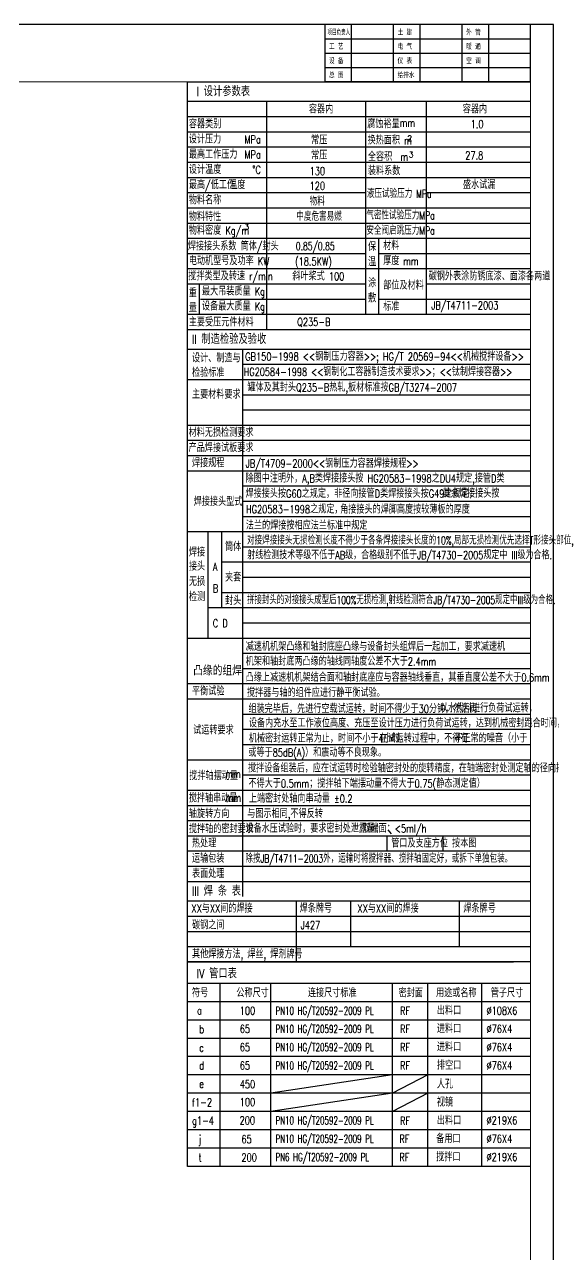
# Model space of a CAD drawing. Extents: x 13059 to 21969, y 2463 to 15078.
# Drawn here: x 18501 to 21969, y 7013 to 15078 of the extents above; entities that cross this region are included whole.
import ezdxf
from ezdxf.enums import TextEntityAlignment as Align

# ---------------------------------------------------------------- set-up
doc = ezdxf.new("R2010")
doc.units = 0
doc.header["$LTSCALE"] = 8
for name, color, linetype in [('1', 1, 'Continuous'), ('BZCC', 7, 'Continuous'), ('K1', 4, 'Continuous')]:
    doc.layers.add(name, color=color, linetype=linetype)
doc.styles.add('hzfs', font='simplex.shx', dxfattribs={"width": 0.7, "bigfont": 'hzfs.shx'})
doc.styles.add('ST', font='', dxfattribs={"width": 0.75})
doc.styles.get("Standard").update_dxf_attribs({"font": 'txt', "width": 0.7, "bigfont": 'hztxt.shx'})
doc.styles.get('ST').set_extended_font_data('SimSun')

msp = doc.modelspace()

# ---------------------------------------------------------------- linework, layer by layer
for p, q in [((21968.7, 15078.3), (13058.7, 15078.3)), ((21968.7, 2463.3), (21968.7, 15078.3)), ((19568.7, 14375.6), (21818.7, 14375.6)), ((20737.2, 13876.8), (21818.7, 13876.8)), ((19646.6, 13378.1), (19646.6, 13178.6)), ((19791.7, 11753.6), (19791.7, 11254.8)), ((20883.9, 9796.8), (20903.9, 9772)), ((20637.4, 9331.1), (20637.4, 9031.8)), ((20913.4, 8189.9), (20116.1, 8069.9)), ((21146.3, 8189.9), (20913.4, 8069.9)), ((20913.4, 8069.7), (20116.1, 7949.7)), ((21146.3, 8069.7), (20913.4, 7949.7))]:
    msp.add_line(p, q)
at = {"color": 7}
for p, q in [((21818.7, 15078.3), (20468.7, 15078.3)), ((20468.7, 15078.3), (20468.7, 14703.3)), ((20642.6, 15078.3), (20642.6, 14703.3)), ((20918.7, 15078.3), (20918.7, 14703.3)), ((21092.6, 15078.3), (21092.6, 14703.3)), ((21368.7, 15078.3), (21368.7, 14703.3)), ((21542.6, 15078.3), (21542.6, 14703.3)), ((20468.7, 14984.6), (21818.7, 14984.6)), ((20468.7, 14890.8), (21818.7, 14890.8)), ((20468.7, 14797.1), (21818.7, 14797.1))]:
    msp.add_line(p, q, dxfattribs=at)
at = {"color": 1}
for p, q in [((19568.7, 14703.3), (21818.7, 14703.3)), ((19568.7, 8832.3), (19568.7, 14703.3)), ((19568.7, 13078.8), (21818.7, 13078.8)), ((19568.7, 9459.3), (21818.7, 9459.3)), ((21818.7, 8932.1), (19568.7, 8932.1)), ((19568.7, 8932.1), (21706.2, 8932.1)), ((19568.7, 7589.9), (19568.7, 8932.1)), ((21818.7, 7589.9), (19568.7, 7589.9))]:
    msp.add_line(p, q, dxfattribs=at)
at = {"layer": '1', "color": 7}
for p, q in [((19568.7, 14575.1), (21818.7, 14575.1)), ((20087, 14575.1), (20087, 13078.8)), ((20737.2, 14575.1), (20737.2, 13477.8)), ((21133.3, 14575.1), (21133.3, 13178.6)), ((19568.7, 14475.3), (21706.2, 14475.3)), ((19568.7, 14475.3), (21818.7, 14475.3)), ((19568.7, 14275.8), (21818.7, 14275.8)), ((19568.7, 14176.1), (21818.7, 14176.1)), ((19568.7, 14076.3), (20737.2, 14076.3)), ((19568.7, 14076.3), (20737.2, 14076.3)), ((20737.2, 14076.3), (21706.2, 14076.3)), ((20822.7, 14076.3), (21818.7, 14076.3)), ((19568.7, 13976.6), (20737.2, 13976.6)), ((21133.3, 13976.6), (21818.7, 13976.6)), ((19568.7, 13876.8), (20737.2, 13876.8)), ((19568.7, 13777.1), (20737.2, 13777.1)), ((20737.2, 13777.1), (21818.7, 13777.1)), ((19568.7, 13677.3), (20737.2, 13677.3)), ((20737.2, 13677.3), (21818.7, 13677.3)), ((20822.7, 13677.3), (20822.7, 13378.1)), ((19568.7, 13577.6), (20737.2, 13577.6)), ((20822.7, 13577.6), (21818.7, 13577.6)), ((21107.7, 13577.6), (21818.7, 13577.6)), ((19568.7, 13477.8), (20737.2, 13477.8)), ((19568.7, 13477.8), (20737.2, 13477.8)), ((19568.7, 13477.8), (20737.2, 13477.8)), ((20737.2, 13477.8), (21818.7, 13477.8)), ((20737.2, 13477.8), (21818.7, 13477.8)), ((20737.2, 13477.8), (20737.2, 13178.6)), ((20822.7, 13477.8), (20822.7, 13178.6)), ((19568.7, 13378.1), (20737.2, 13378.1)), ((19568.7, 13378.1), (20737.2, 13378.1)), ((21133.3, 13378.1), (21818.7, 13378.1)), ((19653.9, 13278.3), (20737.2, 13278.3)), ((20822.7, 13278.3), (21818.7, 13278.3)), ((19568.7, 13178.6), (21818.7, 13178.6)), ((19568.7, 12950.6), (21818.7, 12950.6)), ((19929.3, 12950.6), (19929.3, 9359.6)), ((19929.3, 12850.8), (21818.7, 12850.8)), ((19568.7, 12751.1), (21818.7, 12751.1)), ((19929.3, 12651.3), (21818.7, 12651.3)), ((19929.3, 12551.6), (21818.7, 12551.6)), ((19568.7, 12451.8), (21706.2, 12451.8)), ((19568.7, 12451.8), (21706.2, 12451.8)), ((19568.7, 12451.8), (21818.7, 12451.8)), ((19929.3, 12451.8), (21706.2, 12451.8)), ((19568.7, 12352.1), (21818.7, 12352.1)), ((19568.7, 12252.3), (21818.7, 12252.3)), ((19568.7, 12152.6), (21706.2, 12152.6)), ((19568.7, 12152.6), (21818.7, 12152.6)), ((19929.3, 12052.8), (21818.7, 12052.8)), ((19929.3, 11953.1), (21818.7, 11953.1)), ((19929.3, 11853.3), (21818.7, 11853.3)), ((19568.7, 11753.6), (21818.7, 11753.6)), ((19703.2, 11753.6), (19703.2, 11055.3)), ((19929.3, 11653.8), (21818.7, 11653.8)), ((19791.7, 11554.1), (21818.7, 11554.1)), ((19929.3, 11454.3), (21818.7, 11454.3)), ((19929.3, 11454.3), (21818.7, 11454.3)), ((19791.7, 11354.6), (21818.7, 11354.6)), ((19703.2, 11254.8), (21818.7, 11254.8)), ((19703.2, 11254.8), (21818.7, 11254.8)), ((19929.3, 11155.1), (21818.7, 11155.1)), ((19568.7, 11055.3), (21818.7, 11055.3)), ((19929.3, 10955.6), (21818.7, 10955.6)), ((19929.3, 10855.8), (21818.7, 10855.8)), ((19568.7, 10756.1), (21818.7, 10756.1)), ((19929.3, 10756.1), (21818.7, 10756.1)), ((19568.7, 10656.3), (21818.7, 10656.3)), ((19929.3, 10556.6), (21818.7, 10556.6)), ((19929.3, 10456.8), (21818.7, 10456.8)), ((19929.3, 10357.1), (21818.7, 10357.1)), ((19568.7, 10257.3), (21818.7, 10257.3)), ((19929.3, 10157.6), (21818.7, 10157.6)), ((19568.7, 10057.8), (21818.7, 10057.8)), ((19568.7, 9958.1), (21818.7, 9958.1)), ((19568.7, 9858.3), (21818.7, 9858.3)), ((19568.7, 9758.6), (21818.7, 9758.6)), ((19568.7, 9758.6), (21818.7, 9758.6)), ((20875.3, 9758.6), (20875.3, 9658.8)), ((21243.4, 9758.6), (21243.4, 9658.8)), ((19568.7, 9658.8), (21818.7, 9658.8)), ((19568.7, 9559.1), (21818.7, 9559.1)), ((19568.7, 9459.3), (21818.7, 9459.3)), ((19568.7, 9459.3), (21818.7, 9459.3)), ((19568.7, 9331.1), (21818.7, 9331.1)), ((20281.2, 9331.1), (20281.2, 8932.1)), ((21349.9, 9331.1), (21349.9, 9031.8)), ((19568.7, 9231.3), (21818.7, 9231.3)), ((19568.7, 9131.6), (21818.7, 9131.6)), ((19568.7, 9031.8), (21818.7, 9031.8)), ((19568.7, 9031.8), (21706.2, 9031.8)), ((21818.7, 8789.6), (19568.7, 8789.6)), ((19782.4, 7589.9), (19782.4, 8789.6)), ((20116.1, 7589.9), (20116.1, 8789.6)), ((20913.4, 7589.9), (20913.4, 8789.6)), ((21146.3, 7589.9), (21146.3, 8789.6)), ((21499.8, 7589.9), (21499.8, 8789.6)), ((21818.7, 8669.6), (19568.7, 8669.6)), ((21818.7, 8669.6), (19568.7, 8669.6)), ((21818.7, 8549.9), (19568.7, 8549.9)), ((21818.7, 8429.9), (19568.7, 8429.9)), ((21818.7, 8309.9), (19568.7, 8309.9)), ((21818.7, 8309.9), (19568.7, 8309.9)), ((21818.7, 8309.9), (19568.7, 8309.9)), ((21818.7, 8189.9), (19568.7, 8189.9)), ((21818.7, 8189.9), (19568.7, 8189.9)), ((21818.7, 8069.9), (19568.7, 8069.9)), ((21818.7, 8069.9), (19568.7, 8069.9)), ((21818.7, 7949.9), (19568.7, 7949.9)), ((21818.7, 7829.9), (19568.7, 7829.9)), ((21818.7, 7709.9), (19568.7, 7709.9))]:
    msp.add_line(p, q, dxfattribs=at)
at = {"layer": 'BZCC'}
msp.add_line((21818.7, 14703.3), (20468.7, 14703.3), dxfattribs=at)
msp.add_line((21818.7, 14703.3), (20468.7, 14703.3), dxfattribs=at)
at = {"layer": 'K1', "color": 7}
msp.add_line((21818.7, 14703.3), (21818.7, 15078.3), dxfattribs=at)
at = {"layer": 'K1', "const_width": 6}
msp.add_lwpolyline([(13208.7, 2613.3), (13208.7, 14703.3), (21818.7, 14703.3), (21818.7, 2613.3)], close=True, dxfattribs=at)

# ---------------------------------------------------------------- texts
for s, height, style, width, p in [('项目负责人', 35.16, 'ST', 0.6, (20487.9, 15012.7)), ('土 建', 35.16, 'ST', 0.75, (20946.8, 15012.7)), ('外 管', 35.16, 'ST', 0.75, (21396.8, 15012.7)), ('工 艺', 35.16, 'ST', 0.75, (20496.8, 14919)), ('电 气', 35.16, 'ST', 0.75, (20946.8, 14919)), ('暖 通', 35.16, 'ST', 0.75, (21396.8, 14919)), ('设 备', 35.16, 'ST', 0.75, (20496.8, 14825.2)), ('仪 表', 35.16, 'ST', 0.75, (20946.8, 14825.2)), ('空 调', 35.16, 'ST', 0.75, (21396.8, 14825.2)), ('总 图', 35.16, 'ST', 0.75, (20496.8, 14731.5)), ('给排水', 35.16, 'ST', 0.75, (20946.8, 14731.5)), ('常压', 52.5, 'hzfs', 0.75, (20379.6, 14293.5)), ('常压', 52.5, 'hzfs', 0.75, (20379.6, 14193.8)), ('27.8', 52.5, 'hzfs', 0.75, (21390.5, 14193.8)), ('130', 52.5, 'hzfs', 0.75, (20370.2, 14091.4)), ('120', 52.5, 'hzfs', 0.75, (20370.2, 13994.6)), ('盛水试漏', 52.5, 'hzfs', 0.75, (21375.6, 14001)), ('(18.5KW)', 52.5, 'hzfs', 0.75, (20274.5, 13498.3)), ('斜叶桨式 100', 52.5, 'hzfs', 0.75, (20256.7, 13401))]:
    msp.add_text(s, height=height, dxfattribs=dict(style=style, width=width)).set_placement(p)
at = {"style": 'hzfs'}
for s, height, width, p in [(' I 设计参数表', 60, 0.75, (19598.7, 14639.2)), ('容器内', 52.5, 0.75, (20365.3, 14522.6)), ('容器内', 52.5, 0.75, (21374.3, 14522.6)), ('容器类别', 52.5, 0.75, (19577.9, 14425.5)), ('腐蚀裕量', 52.5, 0.75, (20747.9, 14425.5)), ('1.0', 52.5, 0.75, (21426, 14425.5)), ('设计压力', 52.5, 0.75, (19577.9, 14325.7)), ('换热面积 m', 52.5, 0.75, (20749.9, 14319.3)), ('最高工作压力', 52.5, 0.75, (19577.9, 14226)), ('全容积  m', 52.5, 0.75, (20752.1, 14211)), ('设计温度', 52.5, 0.75, (19577.9, 14126.2)), ('装料系数', 52.5, 0.75, (20752.1, 14118.2)), ('最高/低工作', 52.5, 0.75, (19577.9, 14026.5)), ('温度', 52.5, 0.75, (19842.2, 14026)), ('物料名称', 52.5, 0.75, (19577.9, 13926.7)), ('液压试验压力 MPa', 52.5, 0.7, (20745.8, 13969.2)), ('物料', 52.5, 0.7, (20370, 13918.8)), ('物料特性', 52.5, 0.75, (19577.9, 13817.9)), ('中度危害易燃', 52.5, 0.7, (20282.9, 13819.1)), ('气密性试验压力MPa', 52.5, 0.7, (20742.1, 13827)), ('物料密度 Kg/m', 52.5, 0.75, (19577.9, 13727.2)), ('安全阀启跳压力MPa', 52.5, 0.7, (20742.1, 13727.2)), ('焊接接头系数 筒体/封头', 52.5, 0.75, (19571.5, 13624.3)), ('0.85/0.85', 52.5, 0.7, (20279.3, 13625.2)), ('材料', 52.5, 0.75, (20852.7, 13627.5)), ('电动机型号及功率 KW', 52.5, 0.75, (19577.9, 13527.7)), ('厚度', 52.5, 0.75, (20852.7, 13527.7)), ('搅拌类型及转速 r/min', 52.5, 0.75, (19574.4, 13428)), ('部位及材料', 52.5, 0.75, (20852.7, 13367.7)), ('碳钢外表涂防锈底漆、面漆各两道', 52.5, 0.75, (21151, 13427.6)), ('最大吊装质量 Kg', 52.5, 0.75, (19664.1, 13328.8)), ('设备最大质量 Kg', 52.5, 0.75, (19664.1, 13230.4)), ('标准', 52.5, 0.75, (20852.7, 13228.5)), ('JB/T4711-2003', 52.5, 0.75, (21167.6, 13236.9)), ('主要受压元件材料', 52.5, 0.75, (19577.9, 13125.6)), ('Q235-B', 52.5, 0.75, (20288.7, 13128.2)), ('II 制造检验及验收', 60, 0.75, (19598.7, 13014.7)), ('设计、制造与', 52.5, 0.75, (19598.7, 12890.2)), ('GB150-1998 <<钢制压力容器>>; HG/T 20569-94<<机械搅拌设备>> ', 52.5, 0.75, (19947.6, 12900.7)), ('检验标准', 52.5, 0.75, (19598.7, 12795.2)), (' HG20584-1998 <<钢制化工容器制造技术要求>>；<<钛制焊接容器>>', 52.5, 0.741396, (19911.3, 12800.6)), ('主要材料要求', 52.5, 0.75, (19598.7, 12652.1)), ('罐体及其封头Q235-B热轧,板材标准按GB/T3274-2007', 52.5, 0.75, (19962.2, 12698.6)), ('材料无损检测要求', 52.5, 0.75, (19576.4, 12402)), ('产品焊接试板要求', 52.5, 0.75, (19576.4, 12302.2)), ('焊接规程', 52.5, 0.75, (19598.7, 12202.5)), ('JB/T4709-2000<<钢制压力容器焊接规程>>', 52.5, 0.75, (19951, 12199.8)), ('除图中注明外，A,B类焊接接头按 HG20583-1998之DU4规定,接管D类', 52.5, 0.75, (19949.6, 12102)), ('焊接接头按G60之规定，非径向接管D类焊接接头按G49之规定；', 52.5, 0.75, (19949.6, 12002.2)), ('其余焊接接头按 ', 52.5, 0.75, (21242.9, 12003.2)), ('焊接接头型式', 52.5, 0.75, (19610.2, 11949)), ('HG20583-1998之规定，', 52.5, 0.75, (19952.7, 11899.7)), ('角接接头的焊脚高度按较薄板的厚度', 52.5, 0.75, (20570.4, 11898.2)), ('法兰的焊接按相应法兰标准中规定', 52.5, 0.75, (19951.9, 11793.2)), ('对接焊接接头无损检测长度不得少于各条焊接接头长度的10%,局部无损检测优先选择T形接头部位,', 52.5, 0.7, (19959.5, 11695.4)), ('焊接', 52.5, 0.75, (19578.5, 11617.1)), ('筒体', 52.5, 0.75, (19815.7, 11653.8)), ('射线检测技术等级不低于AB级，合格级别不低于JB/T4730-2005规定中 III级为合格.', 52.5, 0.739816, (19961.1, 11599.4)), ('接头', 52.5, 0.75, (19578.5, 11524.1)), ('A', 52.5, 0.75, (19735, 11521.2)), ('无损', 52.5, 0.75, (19578.5, 11424.3)), ('夹套', 52.5, 0.75, (19815.7, 11452.6)), ('B', 52.5, 0.75, (19735, 11380.5)), ('检测', 52.5, 0.75, (19578.5, 11324.4)), ('封头', 52.5, 0.75, (19815.7, 11299.4)), ('拼接封头的对接接头成型后100%无损检测,射线检测符合JB/T4730-2005规定中III级为合格. ', 52.5, 0.69, (19959.3, 11304.7)), ('C D', 52.5, 0.75, (19735, 11152.1)), ('减速机机架凸缘和轴封底座凸缘与设备封头组焊后一起加工，要求减速机', 52.5, 0.75, (19951, 10998.5)), ('机架和轴封底两凸缘的轴线同轴度公差不大于2.4mm', 52.5, 0.75, (19951, 10901.7)), ('凸缘的组焊', 65.62, 0.75, (19606.2, 10842.6)), ('凸缘上减速机机架结合面和轴封底座应与容器轴线垂直，其垂直度公差不大于0.6mm', 52.5, 0.75, (19951, 10796.1)), ('平衡试验', 52.5, 0.75, (19598.7, 10706.2)), ('搅拌器与轴的组件应进行静平衡试验。', 52.5, 0.75, (19959.3, 10696.5)), ('组装完毕后，先进行空载试运转，时间不得少于30分钟，然后再', 52.5, 0.75, (19969, 10590.7)), ('以水代料进行负荷试运转，', 52.5, 0.75, (21222.2, 10595.4)), ('设备内充水至工作液位高度、充压至设计压力进行负荷试运转，达到机械密封跑合时间，直到', 52.5, 0.75, (19971.5, 10496.7)), ('试运转要求', 52.5, 0.75, (19606.2, 10450.6)), ('机械密封运转正常为止，时间不小于4小时。', 52.5, 0.75, (19971.5, 10397)), ('在试运转过程中，不得有', 52.5, 0.75, (20827.5, 10396.5)), ('不正常的噪音（小于', 52.5, 0.75, (21319.3, 10397.6)), ('或等于85dB(A)）和震动等不良现象。', 52.5, 0.75, (19968.2, 10303.9)), ('搅拌轴摆动量', 52.5, 0.75, (19580.8, 10150.9)), ('搅拌设备组装后，应在试运转时检验轴密封处的旋转精度，在轴端密封处测定轴的径向摆动量 ', 52.5, 0.75, (19965.9, 10201.2)), ('不得大于0.5mm；搅拌轴下端摆动量不得大于0.75(静态测定值）', 52.5, 0.75, (19969.2, 10101.1)), ('搅拌轴串动量', 52.5, 0.75, (19577.5, 10004.8)), ('上端密封处轴向串动量 %%p0.2', 52.5, 0.75, (19971.4, 10002)), ('轴旋转方向', 52.5, 0.75, (19578.5, 9902.5)), ('与图示相同,不得反转', 52.5, 0.75, (19961.4, 9902.5)), ('双端面：<5ml/h', 52.5, 0.75, (20716.3, 9805.8)), ('搅拌轴的密封要求', 52.5, 0.75, (19578.5, 9802.8)), ('设备水压试验时，要求密封处泄露量：', 52.5, 0.75, (19949, 9805.8)), ('热处理', 52.5, 0.75, (19598.7, 9708.7)), ('管口及支座方位', 52.5, 0.75, (20905.3, 9708.7)), ('按本图', 52.5, 0.75, (21304.4, 9708.7)), ('运输包装', 52.5, 0.75, (19598.7, 9609)), ('除按JB/T4711-2003外，运输时将搅拌器、搅拌轴固定好，或拆下单独包装。', 52.5, 0.7, (19948.4, 9609)), ('表面处理', 52.5, 0.75, (19598.7, 9509.2)), ('III 焊 条 表       ', 60, 0.75, (19598.7, 9395.2)), ('XX与XX间的焊接', 52.5, 0.75, (19595.4, 9281.2)), ('焊条牌号', 52.5, 0.75, (20304.4, 9281.2)), ('XX与XX间的焊接', 52.5, 0.75, (20684.3, 9281.2)), ('焊条牌号', 52.5, 0.75, (21378.3, 9281.2)), ('碳钢之间', 52.5, 0.75, (19598.7, 9171.8)), ('J427', 52.5, 0.75, (20311.2, 9171.8)), ('其他焊接方法, 焊丝, 焊剂牌号', 52.5, 0.75, (19598.7, 8982)), (' IV 管口表', 60, 0.75, (19598.7, 8853.7)), ('符号', 52.5, 0.75, (19598.7, 8726.9)), ('公称尺寸', 52.5, 0.75, (19889.6, 8726.9)), ('连接尺寸标准', 52.5, 0.75, (20358.8, 8726.9)), ('密封面', 52.5, 0.75, (20953.9, 8726.9)), ('用途或名称', 52.5, 0.75, (21198.9, 8726.9)), ('管子尺寸', 52.5, 0.75, (21558, 8726.9)), ('100', 52.5, 0.75, (19911.8, 8611.4)), ('PN10 HG/T20592-2009 PL', 52.5, 0.65, (20146.1, 8611.4)), ('RF', 52.5, 0.75, (20962.6, 8611.4)), ('出料口', 52.5, 0.75, (21204.6, 8611.4)), ('%%C108X6', 52.5, 0.75, (21529.8, 8611.4)), ('a', 52.5, 0.75, (19631.4, 8612.9)), ('b', 52.5, 0.75, (19646.2, 8490.1)), ('65', 52.5, 0.75, (19911.8, 8491.7)), ('PN10 HG/T20592-2009 PL', 52.5, 0.65, (20146.1, 8491.4)), ('RF', 52.5, 0.75, (20962.6, 8491.7)), ('进料口', 52.5, 0.75, (21204.6, 8491.7)), ('%%C76X4', 52.5, 0.75, (21529.8, 8491.7)), ('65', 52.5, 0.75, (19911.8, 8371.7)), ('PN10 HG/T20592-2009 PL', 52.5, 0.65, (20146.1, 8371.4)), ('RF', 52.5, 0.75, (20962.6, 8371.7)), ('进料口', 52.5, 0.75, (21204.6, 8371.7)), ('%%C76X4', 52.5, 0.75, (21529.8, 8371.7)), ('c', 52.5, 0.75, (19646.2, 8368.8)), ('d', 52.5, 0.75, (19646.2, 8251.8)), ('65', 52.5, 0.75, (19911.8, 8251.7)), ('PN10 HG/T20592-2009 PL', 52.5, 0.65, (20146.1, 8251.4)), ('RF', 52.5, 0.75, (20962.6, 8251.7)), ('排空口', 52.5, 0.75, (21204.6, 8251.7)), ('%%C76X4', 52.5, 0.75, (21529.8, 8251.7)), ('450', 52.5, 0.75, (19911.8, 8128.8)), ('人孔', 52.5, 0.75, (21204.6, 8128.8)), ('e', 52.5, 0.75, (19646.2, 8131.8)), ('f1-2', 52.5, 0.75, (19598.7, 8010.1)), ('100', 52.5, 0.75, (19911.8, 8011.7)), ('视镜', 52.5, 0.75, (21204.6, 8010)), ('g1-4', 52.5, 0.75, (19598.7, 7890.1)), ('200', 52.5, 0.75, (19910.8, 7891.7)), ('PN10 HG/T20592-2009 PL', 52.5, 0.65, (20146.1, 7891.4)), ('RF', 52.5, 0.75, (20962.6, 7890)), ('出料口', 52.5, 0.75, (21204.6, 7890)), ('%%C219X6', 52.5, 0.75, (21529.8, 7891.7)), ('j', 52.5, 0.75, (19642, 7769)), ('65', 52.5, 0.75, (19922.8, 7768.6)), ('PN10 HG/T20592-2009 PL', 52.5, 0.65, (20146.1, 7771.4)), ('RF', 52.5, 0.75, (20958.3, 7770.5)), ('备用口', 52.5, 0.75, (21200.3, 7770.5)), ('%%C76X4', 52.5, 0.75, (21529.8, 7771.7)), ('t', 52.5, 0.75, (19642, 7649)), ('200', 52.5, 0.75, (19922.8, 7648.6)), ('PN6 HG/T20592-2009 PL', 52.5, 0.65, (20146.1, 7651.4)), ('RF', 52.5, 0.75, (20958.3, 7650.5)), ('搅拌口', 52.5, 0.75, (21200.3, 7650.5)), ('%%C219X6', 52.5, 0.75, (21529.8, 7651.7))]:
    msp.add_text(s, height=height, dxfattribs=dict(at, width=width)).set_placement(p, align=Align.MIDDLE_LEFT)
at = {"style": 'hzfs', "width": 0.75}
for s, p in [('mm', (21061.9, 14433.7)), ('MPa', (20050.3, 14325.7)), ('MPa', (20050.3, 14226)), ('%%DC', (20050.3, 14126.2)), ('mm', (21085.2, 13527.7)), ('mm', (19918.6, 10164.5)), ('mm', (19920.7, 10008.4))]:
    msp.add_text(s, height=52.5, dxfattribs=at).set_placement(p, align=Align.MIDDLE_RIGHT)
for s, p in [('2', (21010.4, 14313.7)), ('3', (21019.7, 14207.4)), ('3', (19941.2, 13732.2))]:
    msp.add_text(s, height=37.5).set_placement(p)
for s, p in [('保', (20779.9, 13627.5)), ('温', (20779.9, 13527.7)), ('涂', (20780.1, 13390.2)), ('重', (19604.1, 13323)), ('敷', (20780.1, 13290.4)), ('量', (19604.1, 13226.3))]:
    msp.add_text(s, height=52.5, dxfattribs=at).set_placement(p, align=Align.MIDDLE)

doc.saveas('drawing.dxf')
